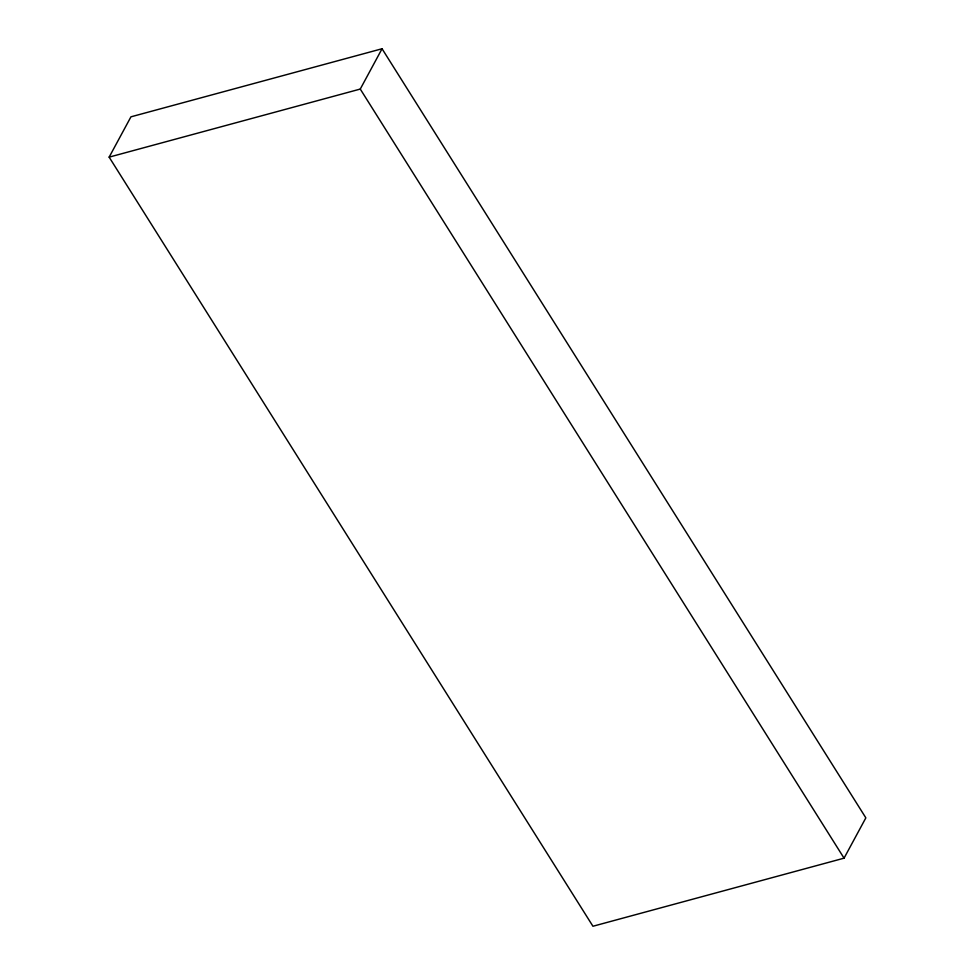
<?xml version="1.0" encoding="UTF-8"?>
<svg xmlns="http://www.w3.org/2000/svg" width="975" height="975" viewBox="0 0 975 975"><rect width="100%" height="100%" fill="white"/><g stroke="black" fill="none" stroke-linecap="round" stroke-linejoin="round"><path stroke-width="1.46" d="M109.151 157.133L130.942 116.829L382.054 48.75L865.849 817.867L844.057 858.171L592.946 926.25L109.151 157.133L360.263 89.066L382.054 48.75M360.263 89.066L844.057 858.171"/></g></svg>
